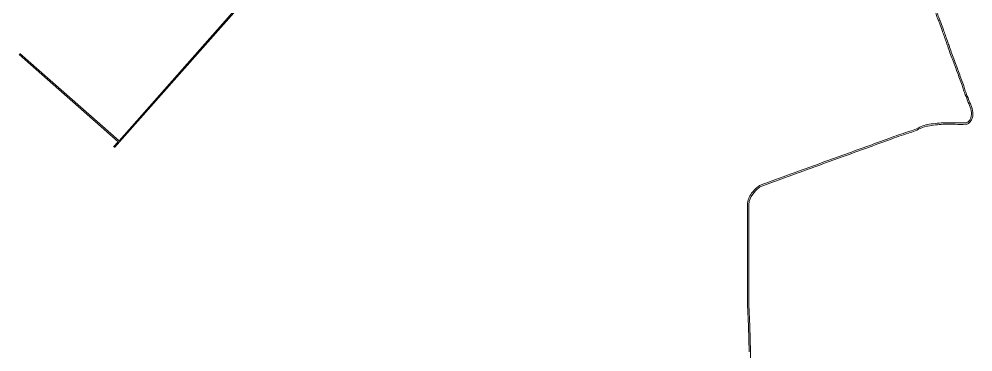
# Model space of a CAD drawing. Header units: metres. Extents: x 274894 to 280157, y 1481353 to 1490589.
# Drawn here: x 274894 to 279606, y 1485708 to 1487351 of the extents above; entities that cross this region are included whole.
import ezdxf

# ---------------------------------------------------------------- set-up
doc = ezdxf.new("R2010")
doc.units = ezdxf.units.M
doc.layers.add('_LOTLINE', color=4, linetype='Continuous', lineweight=0)

msp = doc.modelspace()

# ---------------------------------------------------------------- linework, layer by layer
at = {"layer": '_LOTLINE'}
for p, q in [((275366.5, 1486716.5), (276872.3, 1488418.7)), ((276870.1, 1488424.7), (275388.2, 1486750.3)), ((274894.4, 1487175.5), (275384.2, 1486745.8)), ((275388.2, 1486750.3), (274898.2, 1487180.3)), ((275384.2, 1486745.8), (275361.1, 1486719.6)), ((278492, 1486436.5), (278492, 1486337.6)), ((278499, 1486436.2), (278499, 1486337.6)), ((278492, 1486337.6), (278492, 1486223.9)), ((278499, 1486337.6), (278499, 1486223.9)), ((278492, 1486223.9), (278492, 1486131.6)), ((278499, 1486223.9), (278499, 1486131.6)), ((278492, 1486131.6), (278492, 1486007.6)), ((278499, 1486131.6), (278499, 1486007.6)), ((278492, 1486007.6), (278492, 1485939.9)), ((278499, 1486007.6), (278499, 1485940.1)), ((278492, 1485939.9), (278498, 1485834.6)), ((278499, 1485940.1), (278505, 1485834.9)), ((278498, 1485834.6), (278500.2, 1485708)), ((278505, 1485834.9), (278507.2, 1485708.1))]:
    msp.add_line(p, q, dxfattribs=at)
for centre, radius, start, end in [((279599.9, 1487429.9), 184, 196.2885, 206.5152), ((279599.9, 1487429.9), 177, 196.2885, 206.5152), ((279354.1, 1487307.3), 90.7, 15.9669, 26.5152), ((279844.6, 1487447.6), 419.4, 195.9669, 201.2584), ((279354.1, 1487307.3), 97.7, 15.9669, 26.5152), ((279844.6, 1487447.6), 412.4, 195.9669, 201.2584), ((277985.6, 1486724.4), 1575.3, 19.1181, 21.2584), ((277985.6, 1486724.4), 1582.3, 19.1181, 21.2584), ((277985.6, 1486724.4), 1575.3, 18.2554, 19.1181), ((277985.6, 1486724.4), 1582.3, 18.2554, 19.1181), ((280737.4, 1487632.1), 1322.4, 198.2554, 201.27), ((280737.4, 1487632.1), 1315.4, 198.2554, 201.27), ((277490.5, 1486368.1), 2161.9, 19.4987, 21.27), ((277490.5, 1486368.1), 2168.9, 19.4987, 21.27), ((282114.6, 1488005.5), 2743.5, 199.4987, 200.9587), ((282114.6, 1488005.5), 2736.5, 199.4987, 200.9587), ((279337.8, 1486941.9), 230, 14.8035, 20.9587), ((279337.8, 1486941.9), 237, 14.8035, 20.9587), ((279717.9, 1487042.3), 163.2, 194.8035, 203.8339), ((279717.9, 1487042.3), 156.2, 194.8035, 203.8339), ((279123, 1486779.5), 487.2, 19.7181, 23.8339), ((279123, 1486779.5), 494.2, 19.7181, 23.8339), ((279789.1, 1487018.3), 220.4, 199.7181, 204.9911), ((279789.1, 1487018.3), 213.4, 199.7181, 204.9911), ((279491.4, 1486879.5), 115.1, 5.3098, 24.9911), ((279491.4, 1486879.5), 108.1, 5.3098, 24.9911), ((279539, 1486883.9), 60.3, 332.7587, 5.3098), ((279539, 1486883.9), 67.3, 332.7587, 5.3098), ((279489.5, 1486216.1), 623.4, 92.7587, 100.0605), ((279489.5, 1486216.1), 623.4, 87.2413, 92.7587), ((279545, 1487367.8), 529.6, 267.2413, 272.7587), ((279569.4, 1486861.4), 22.6, 272.7587, 327.2413), ((279569.4, 1486861.4), 29.6, 272.7587, 327.2413), ((279515.8, 1486895.9), 86.4, 327.2413, 332.7587), ((279515.8, 1486895.9), 93.4, 327.2413, 332.7587), ((279976.9, 1484627.2), 2274.9, 107.6941, 110.1945), ((279976.9, 1484627.2), 2267.9, 107.6941, 110.1945), ((279127.4, 1487289.8), 520, 287.6941, 295.5141), ((279127.4, 1487289.8), 527, 287.6941, 295.5141), ((279400.5, 1486717.6), 114.1, 100.0605, 115.5141), ((279400.5, 1486717.6), 107.1, 100.0605, 115.5141), ((279489.5, 1486216.1), 616.4, 92.7587, 100.0605), ((279489.5, 1486216.1), 616.4, 87.2413, 92.7587), ((279545, 1487367.8), 536.6, 267.2413, 272.7587), ((264372.1, 1527052.3), 42929.1, 289.87079, 290.19452), ((264372.1, 1527052.3), 42936.1, 289.87079, 290.19452), ((264372.1, 1527052.3), 42929.1, 289.60586, 289.87079), ((264372.1, 1527052.3), 42936.1, 289.60586, 289.87079), ((282976.6, 1474821.6), 12516.2, 109.60586, 110.65977), ((282976.6, 1474821.6), 12509.2, 109.60586, 110.65977), ((278668.6, 1486371.7), 196.1, 129.3402, 142.4828), ((278668.6, 1486371.7), 189.1, 129.3402, 142.4828), ((278581.3, 1486478.2), 58.4, 110.6598, 129.3402), ((278581.3, 1486478.2), 51.4, 110.6598, 129.3402), ((278594.9, 1486428.3), 103.2, 142.4828, 175.4443), ((278594.9, 1486428.3), 96.2, 142.4828, 175.2815), ((280736.6, 1485747.6), 2229.7, 181.0155, 183.8492)]:
    msp.add_arc(centre, radius, start, end, dxfattribs=at)

doc.saveas('drawing.dxf')
